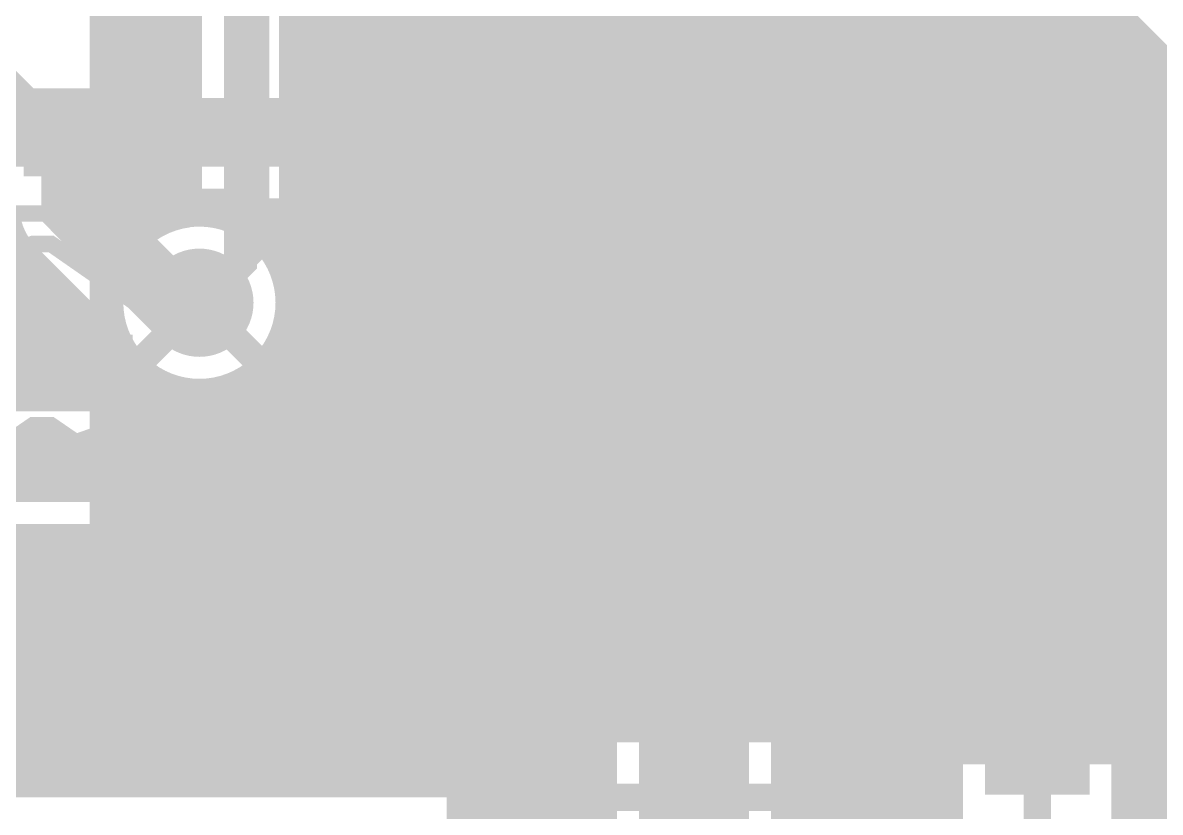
# Model space of a CAD drawing. Extents: x -5 to 90, y -49 to 54.
# Drawn here: x 0.14 to 10.66, y 3.8 to 11.1 of the extents above; entities that cross this region are included whole.
import ezdxf

# ---------------------------------------------------------------- set-up
doc = ezdxf.new("R2010")
doc.units = 0
doc.header["$MEASUREMENT"] = 0
doc.layers.get('0').update_dxf_attribs({"linetype": 'CONTINUOUS'})
for name, color, linetype in [('22-310-0_BOT', 7, 'CONTINUOUS'), ('22-310-0_DRD', 7, 'CONTINUOUS'), ('22-310-0_DRL', 2, 'CONTINUOUS'), ('22-310-0_SMT', 3, 'CONTINUOUS'), ('22-310-0_SPT', 5, 'CONTINUOUS'), ('22-310-0_SST', 14, 'CONTINUOUS'), ('22-310-0_TOP', 9, 'CONTINUOUS'), ('THRUHOLE_TAP', 13, 'CONTINUOUS')]:
    doc.layers.add(name, color=color, linetype=linetype)

# ---------------------------------------------------------------- blocks, each defined once
blk = doc.blocks.new('ROUND_39')
at = {"const_width": 0.50038}
blk.add_lwpolyline([(-0.25019, 0, 1), (0.25019, 0, 1)], format="xyb", close=True, dxfattribs=at)
blk = doc.blocks.new('ROUND_50')
at = {"const_width": 0.10033}
blk.add_lwpolyline([(-0.050164, 0, 1), (0.050164, 0, 1)], format="xyb", close=True, dxfattribs=at)
blk = doc.blocks.new('ROUND_2')
at = {"const_width": 0.50038}
blk.add_lwpolyline([(-0.25019, 0, 1), (0.25019, 0, 1)], format="xyb", close=True, dxfattribs=at)
blk = doc.blocks.new('RECTANGLE_3')
blk.add_solid([(0.63627, 0.51308), (0.63627, -0.51308), (-0.63627, 0.51308), (-0.63627, -0.51308)])
blk = doc.blocks.new('RECTANGLE_4')
blk.add_solid([(0.4826, 0.4064), (0.4826, -0.4064), (-0.4826, 0.4064), (-0.4826, -0.4064)])
blk = doc.blocks.new('RECTANGLE_21')
blk.add_solid([(0.508, 0.635), (0.508, -0.635), (-0.508, 0.635), (-0.508, -0.635)])
blk = doc.blocks.new('ROUND_46')
at = {"const_width": 0.10033}
blk.add_lwpolyline([(-0.050164, 0, 1), (0.050164, 0, 1)], format="xyb", close=True, dxfattribs=at)

msp = doc.modelspace()

# ---------------------------------------------------------------- linework, layer by layer
at = {"layer": '22-310-0_BOT'}
for points, const_width in [([(7.4422, 40.77462), (7.4422, 4.572)], 0.254), ([(7.6708, 40.60698), (7.6708, 4.572)], 0.254), ([(7.8994, 32.96412), (7.8994, 4.572)], 0.254), ([(8.128, 28.91282), (8.128, 4.572)], 0.254), ([(8.3566, 28.67914), (8.3566, 4.572)], 0.254), ([(8.5852, 28.45054), (8.5852, 4.572)], 0.254), ([(8.8138, 28.22194), (8.8138, 4.572)], 0.254), ([(9.0424, 27.99334), (9.0424, 4.572)], 0.254), ([(9.271, 27.76474), (9.271, 4.572)], 0.254), ([(1.397, 22.225), (2.159, 21.463), (2.159, 8.89), (1.778, 8.509)], 0.3048), ([(0.889, 21.56968), (0.889, 5.588)], 0.254), ([(10.287, 21.3614), (10.287, 15.748), (10.287, 12.065), (11.811, 10.541), (12.28598, 10.06348), (18.76044, 10.06348)], 0.635), ([(1.0414, 21.4757), (1.0414, 8.89)], 0.254), ([(1.27, 21.40458), (1.27, 9.16432)], 0.254), ([(1.4986, 21.40204), (1.4986, 9.28878)], 0.254), ([(1.6764, 21.26234), (1.6764, 9.33196)], 0.254), ([(9.4996, 21.09978), (9.4996, 4.572)], 0.254), ([(7.2136, 20.95246), (7.2136, 4.572)], 0.254), ([(6.985, 20.68068), (6.985, 4.572)], 0.254), ([(6.2992, 20.51558), (6.2992, 4.572)], 0.254), ([(6.5278, 20.50796), (6.5278, 4.572)], 0.254), ([(6.7564, 20.55368), (6.7564, 4.572)], 0.254), ([(2.6416, 20.4724), (2.6416, 8.89)], 0.254), ([(2.8702, 20.4724), (2.8702, 4.572)], 0.254), ([(3.0988, 20.4724), (3.0988, 4.572)], 0.254), ([(3.3274, 20.4724), (3.3274, 4.572)], 0.254), ([(3.556, 20.4724), (3.556, 4.572)], 0.254), ([(3.7846, 20.4724), (3.7846, 4.572)], 0.254), ([(4.0132, 20.4724), (4.0132, 4.572)], 0.254), ([(4.2418, 20.4724), (4.2418, 4.572)], 0.254), ([(4.4704, 20.4724), (4.4704, 4.572)], 0.254), ([(4.699, 20.4724), (4.699, 4.572)], 0.254), ([(4.9276, 20.4724), (4.9276, 4.572)], 0.254), ([(5.1562, 20.4724), (5.1562, 4.572)], 0.254), ([(5.3848, 20.4724), (5.3848, 4.572)], 0.254), ([(5.6134, 20.4724), (5.6134, 4.572)], 0.254), ([(5.842, 20.4724), (5.842, 4.572)], 0.254), ([(6.0706, 20.4724), (6.0706, 4.572)], 0.254), ([(18.76044, 10.06348), (12.28598, 10.06348), (11.811, 10.541), (10.287, 12.065), (10.287, 15.748)], 0.635), ([(9.7282, 11.73734), (9.7282, 4.572)], 0.254), ([(9.83488, 11.60018), (10.9855, 10.44956)], 0.254), ([(9.83488, 11.60018), (10.9855, 10.44956)], 0.254), ([(9.9568, 11.47826), (9.9568, 4.572)], 0.254), ([(10.1854, 11.24966), (10.1854, 4.572)], 0.254), ([(1.6764, 11.2014), (0.889, 11.2014)], 0.254), ([(10.23366, 11.2014), (2.6416, 11.2014)], 0.254), ([(1.6764, 10.9728), (0.889, 10.9728)], 0.254), ([(10.46226, 10.9728), (2.6416, 10.9728)], 0.254), ([(10.414, 11.02106), (10.414, 4.572)], 0.254), ([(1.6764, 10.7442), (0.889, 10.7442)], 0.254), ([(10.69086, 10.7442), (2.6416, 10.7442)], 0.254), ([(10.6426, 10.79246), (10.6426, 4.572)], 0.254), ([(1.6764, 10.5156), (0.889, 10.5156)], 0.254), ([(10.91946, 10.5156), (2.6416, 10.5156)], 0.254), ([(1.6764, 10.287), (0.889, 10.287)], 0.254), ([(11.02106, 10.287), (2.6416, 10.287)], 0.254), ([(1.6764, 10.0584), (0.889, 10.0584)], 0.254), ([(11.13536, 10.0584), (2.6416, 10.0584)], 0.254), ([(1.6764, 9.8298), (0.889, 9.8298)], 0.254), ([(11.38428, 9.8298), (2.6416, 9.8298)], 0.254), ([(1.6764, 9.6012), (0.889, 9.6012)], 0.254), ([(11.83386, 9.6012), (2.6416, 9.6012)], 0.254), ([(1.6764, 9.3726), (0.889, 9.3726)], 0.254), ([(17.86636, 9.3726), (2.6416, 9.3726)], 0.254), ([(1.2446, 9.144), (0.889, 9.144)], 0.254), ([(18.10258, 9.144), (2.6416, 9.144)], 0.254), ([(1.0541, 8.9154), (0.889, 8.9154)], 0.254), ([(28.70454, 8.9154), (2.6416, 8.9154)], 0.254), ([(2.6416, 8.89), (2.6416, 4.572)], 0.254), ([(0.96774, 8.6868), (0.889, 8.6868)], 0.254), ([(28.71724, 8.6868), (2.59588, 8.6868)], 0.254), ([(0.94996, 8.4582), (0.889, 8.4582)], 0.254), ([(18.1229, 8.4582), (2.60604, 8.4582)], 0.254), ([(0.99568, 8.2296), (0.889, 8.2296)], 0.254), ([(17.87652, 8.2296), (2.55778, 8.2296)], 0.254), ([(1.0414, 8.12546), (1.0414, 5.4356)], 0.254), ([(1.12268, 8.001), (0.889, 8.001)], 0.254), ([(2.413, 7.9756), (2.413, 4.572)], 0.254), ([(17.73428, 8.001), (2.43332, 8.001)], 0.254), ([(1.39446, 7.7724), (0.889, 7.7724)], 0.254), ([(1.27, 7.85368), (1.27, 5.207)], 0.254), ([(17.65554, 7.7724), (2.159, 7.7724)], 0.254), ([(2.1844, 7.7851), (2.1844, 4.572)], 0.254), ([(1.4986, 7.72668), (1.4986, 4.9784)], 0.254), ([(1.7272, 7.68096), (1.7272, 4.7498)], 0.254), ([(1.9558, 7.69874), (1.9558, 4.572)], 0.254), ([(17.63014, 7.5438), (0.889, 7.5438)], 0.254), ([(17.64792, 7.3152), (0.889, 7.3152)], 0.254), ([(17.7165, 7.0866), (0.889, 7.0866)], 0.254), ([(17.84604, 6.858), (0.889, 6.858)], 0.254), ([(18.06956, 6.6294), (0.889, 6.6294)], 0.254), ([(18.63598, 6.4008), (0.889, 6.4008)], 0.254), ([(21.38426, 6.1722), (0.889, 6.1722)], 0.254), ([(21.38426, 5.9436), (0.889, 5.9436)], 0.254), ([(21.38426, 5.715), (0.889, 5.715)], 0.254), ([(0.889, 5.588), (1.905, 4.572)], 0.254), ([(21.38426, 5.4864), (0.9906, 5.4864)], 0.254), ([(21.38426, 5.2578), (1.2192, 5.2578)], 0.254), ([(21.38426, 5.0292), (1.4478, 5.0292)], 0.254), ([(21.38426, 4.8006), (1.6764, 4.8006)], 0.254), ([(21.38426, 4.572), (1.905, 4.572)], 0.254)]:
    msp.add_lwpolyline(points, dxfattribs=dict(at, const_width=const_width))
at = {"layer": '22-310-0_BOT', "const_width": 0.254}
for points in [[(1.6764, 9.33196, 0.3786772), (0.94996, 8.509)], [(2.5908, 8.6741, 0.1164338), (2.64177, 8.89)], [(2.60858, 8.509, 0.0501412), (2.59196, 8.67433)], [(0.94742, 8.509, 0.4142136), (1.778, 7.67842)], [(1.778, 7.67842, 0.4142136), (2.60858, 8.509)]]:
    msp.add_lwpolyline(points, format="xyb", dxfattribs=at)
at = {"layer": '22-310-0_DRD', "const_width": 0.254}
for points in [[(2.413, 9.144), (1.143, 7.874)], [(2.413, 7.874), (1.143, 9.144)]]:
    msp.add_lwpolyline(points, dxfattribs=at)
at = {"layer": '22-310-0_SST', "const_width": 0.1524}
for points in [[(4.826, 12.573), (4.826, 9.017), (6.604, 9.017), (6.604, 12.573), (4.826, 12.573)], [(-0.1905, 12.2555), (-0.1905, 9.3345), (1.4478, 9.3345), (1.4478, 12.2555), (-0.1905, 12.2555)], [(2.3495, 12.2555), (2.3495, 9.3345), (3.9878, 9.3345), (3.9878, 12.2555), (2.3495, 12.2555)], [(10.9855, 9.3345), (10.9855, 12.2555), (9.3472, 12.2555), (9.3472, 9.3345), (10.9855, 9.3345)], [(7.9883, 11.00582), (7.9883, 10.76706)], [(7.9883, 10.88644), (6.9723, 10.88644), (7.14248, 10.76706)], [(7.82066, 10.28446), (7.9883, 10.22604), (7.9883, 9.87044), (7.82066, 9.81202), (7.14248, 9.81202), (6.9723, 9.87044), (6.9723, 10.22604), (7.14248, 10.28446)], [(10.21842, 8.60806), (10.38606, 8.7249), (10.38606, 8.96366), (10.21842, 9.0805), (10.04824, 9.0805), (9.71042, 8.84428), (9.37006, 9.0805), (9.37006, 8.60806)], [(1.08458, 9.05256), (1.08458, 8.58012), (0.4064, 9.05256), (0.23876, 9.05256), (0.06858, 8.99414), (0.06858, 8.63854), (0.23876, 8.58012)], [(3.62458, 9.06272), (3.62458, 8.82396)], [(3.62458, 8.94334), (2.60858, 8.94334), (2.77876, 8.82396)], [(3.62458, 8.34136), (3.62458, 7.86892), (2.9464, 8.34136), (2.77876, 8.34136), (2.60858, 8.28294), (2.60858, 7.92734), (2.77876, 7.86892)], [(10.38606, 8.2423), (10.38606, 7.76986), (9.71042, 8.2423), (9.54024, 8.2423), (9.37006, 8.18388), (9.37006, 7.82828), (9.54024, 7.76986)], [(1.08458, 8.21436), (1.08458, 7.74192), (0.4064, 8.21436), (0.23876, 8.21436), (0.06858, 8.15594), (0.06858, 7.80034), (0.23876, 7.74192)], [(3.11658, 7.03072), (3.11658, 7.38632), (2.9464, 7.50316), (2.77876, 7.50316), (2.60858, 7.38632), (2.60858, 7.03072), (3.62458, 7.03072)], [(3.11658, 7.32536), (3.62458, 7.50316)], [(9.87806, 6.93166), (9.87806, 7.28726), (9.71042, 7.4041), (9.54024, 7.4041), (9.37006, 7.28726), (9.37006, 6.93166), (10.38606, 6.93166)], [(9.87806, 7.2263), (10.38606, 7.4041)], [(0.57658, 6.90372), (0.57658, 7.25932), (0.4064, 7.37616), (0.23876, 7.37616), (0.06858, 7.25932), (0.06858, 6.90372), (1.08458, 6.90372)], [(0.57658, 7.19836), (1.08458, 7.37616)], [(8.382, 7.366), (4.318, 7.366), (4.318, 2.794), (6.096, 2.794), (6.35, 3.048), (6.604, 2.794), (8.382, 2.794), (8.382, 7.366)], [(14.732, 7.366), (10.668, 7.366), (10.668, 2.794), (12.446, 2.794), (12.7, 3.048), (12.954, 2.794), (14.732, 2.794), (14.732, 7.366)], [(10.3505, 3.6195), (10.3505, 6.5405), (8.7122, 6.5405), (8.7122, 3.6195), (10.3505, 3.6195)], [(3.20294, 4.13512), (3.20294, 4.49072), (3.37312, 4.54914), (3.54076, 4.54914), (3.71094, 4.49072), (3.71094, 4.13512), (3.54076, 4.0767), (3.37312, 4.0767), (2.69494, 4.31292)]]:
    msp.add_lwpolyline(points, dxfattribs=at)
at = {"layer": '22-310-0_SST', "const_width": 0.254}
for points in [[(3.175, 6.477, 0.4142136), (2.413, 5.715)], [(3.937, 5.715, 0.4142136), (3.175, 6.477)], [(2.413, 5.715, 0.4142136), (3.175, 4.953)], [(3.175, 4.953, 0.4142136), (3.937, 5.715)]]:
    msp.add_lwpolyline(points, format="xyb", dxfattribs=at)
at = {"layer": '22-310-0_TOP'}
for points, const_width in [([(10.16, 11.5062), (9.2202, 11.5062), (8.509, 10.795), (8.509, 9.017), (7.62, 8.128), (3.937, 8.128), (2.794, 6.985), (-1.778, 6.985), (-3.683, 8.89), (-3.683, 20.066), (-2.794, 20.955), (-1.651, 20.955)], 0.635), ([(6.7564, 17.8435), (6.7564, 8.7757)], 0.254), ([(6.985, 17.8435), (6.985, 8.7757)], 0.254), ([(7.2136, 17.8435), (7.2136, 8.7757)], 0.254), ([(7.4422, 14.43736), (7.4422, 8.8646)], 0.254), ([(7.6708, 14.01572), (7.6708, 9.0932)], 0.254), ([(7.8994, 13.8557), (7.8994, 11.01344)], 0.254), ([(6.68274, 12.65428), (6.68274, 10.96772)], 0.254), ([(17.145, 12.1158), (17.145, 10.795), (16.891, 10.541), (14.732, 10.541), (14.478, 10.287), (14.478, 9.271), (13.462, 8.255), (11.049, 8.255), (10.033, 7.239), (10.033, 6.2992), (9.525, 5.7912)], 0.3048), ([(0.635, 10.0838), (0.2032, 10.0838), (-1.2192, 11.5062), (-1.905, 11.5062)], 0.635), ([(3.175, 11.5062), (3.9878, 11.5062), (5.715, 9.779)], 0.635), ([(7.9248, 11.0744), (6.68274, 11.0744)], 0.254), ([(6.68274, 10.96772), (5.44068, 10.96772)], 0.254), ([(5.44068, 10.96772), (5.78612, 10.62228)], 0.254), ([(5.6134, 10.96772), (5.6134, 10.795)], 0.254), ([(5.842, 10.96772), (5.842, 10.62228)], 0.254), ([(6.0706, 10.96772), (6.0706, 10.62228)], 0.254), ([(6.2992, 10.96772), (6.2992, 10.62228)], 0.254), ([(6.5278, 10.96772), (6.5278, 10.62228)], 0.254), ([(7.86384, 10.8458), (5.5626, 10.8458)], 0.254), ([(7.8613, 10.795), (7.8613, 9.2837)], 0.254), ([(9.3472, 10.71626), (9.1567, 10.52576)], 0.254), ([(9.3472, 10.71626), (9.3472, 9.3472)], 0.254), ([(6.68274, 10.62228), (5.78612, 10.62228)], 0.254), ([(7.8613, 10.6172), (5.7912, 10.6172)], 0.254), ([(6.68274, 10.62228), (6.68274, 8.93572)], 0.254), ([(9.3472, 10.6172), (9.2456, 10.6172)], 0.254), ([(9.271, 10.64006), (9.271, 6.5278)], 0.254), ([(3.9878, 10.58926), (4.74726, 9.8298)], 0.254), ([(3.9878, 10.58926), (3.9878, 9.3472)], 0.254), ([(4.0132, 10.56386), (4.0132, 8.7757)], 0.254), ([(9.1567, 10.52576), (9.1567, 9.017)], 0.254), ([(4.18846, 10.3886), (3.9878, 10.3886)], 0.254), ([(4.2418, 10.33526), (4.2418, 8.7757)], 0.254), ([(7.8613, 10.3886), (6.68274, 10.3886)], 0.254), ([(9.3472, 10.3886), (9.1567, 10.3886)], 0.254), ([(1.778, 8.509), (1.524, 8.509), (0.635, 9.398), (0.635, 10.0838)], 0.635), ([(3.175, 10.0838), (0.635, 10.0838)], 0.635), ([(4.41706, 10.16), (3.9878, 10.16)], 0.254), ([(4.4704, 10.10666), (4.4704, 8.7757)], 0.254), ([(7.8613, 10.16), (6.68274, 10.16)], 0.254), ([(9.3472, 10.16), (9.1567, 10.16)], 0.254), ([(9.3472, 10.0838), (10.16, 10.0838)], 0.254), ([(10.16, 9.3472), (10.16, 10.0838)], 0.254), ([(10.9728, 10.0838), (10.16, 10.0838)], 0.254), ([(4.64566, 9.9314), (3.9878, 9.9314)], 0.254), ([(4.699, 9.87806), (4.699, 8.7757)], 0.254), ([(7.8613, 9.9314), (6.68274, 9.9314)], 0.254), ([(9.3472, 9.9314), (9.1567, 9.9314)], 0.254), ([(4.74726, 9.8298), (4.74726, 8.93572)], 0.254), ([(4.74726, 9.7028), (3.9878, 9.7028)], 0.254), ([(7.8613, 9.7028), (6.68274, 9.7028)], 0.254), ([(9.3472, 9.7028), (9.1567, 9.7028)], 0.254), ([(4.74726, 9.4742), (3.9878, 9.4742)], 0.254), ([(7.8613, 9.4742), (6.68274, 9.4742)], 0.254), ([(9.3472, 9.4742), (9.1567, 9.4742)], 0.254), ([(2.3622, 9.4361), (1.5113, 9.4361)], 0.254), ([(1.5113, 9.4361), (1.62306, 9.32434)], 0.254), ([(1.7272, 9.4361), (1.7272, 9.33704)], 0.254), ([(1.9558, 9.4361), (1.9558, 9.31926)], 0.254), ([(2.1844, 9.4361), (2.1844, 9.2329)], 0.254), ([(2.3622, 9.4361), (2.3622, 9.3472)], 0.254), ([(3.9878, 9.3472), (2.3622, 9.3472)], 0.254), ([(2.413, 9.3472), (2.413, 9.0424)], 0.254), ([(2.6416, 9.3472), (2.6416, 7.747)], 0.254), ([(2.8702, 9.3472), (2.8702, 7.9756)], 0.254), ([(3.0988, 9.3472), (3.0988, 8.2042)], 0.254), ([(3.3274, 9.3472), (3.3274, 8.4328)], 0.254), ([(3.556, 9.3472), (3.556, 8.65124)], 0.254), ([(3.7846, 9.3472), (3.7846, 8.75792)], 0.254), ([(10.9728, 9.3472), (9.3472, 9.3472)], 0.254), ([(9.4996, 9.3472), (9.4996, 6.5278)], 0.254), ([(9.7282, 9.3472), (9.7282, 7.61746)], 0.254), ([(9.9568, 9.3472), (9.9568, 7.84606)], 0.254), ([(10.1854, 9.3472), (10.1854, 8.07466)], 0.254), ([(10.414, 9.3472), (10.414, 8.30326)], 0.254), ([(10.6426, 9.3472), (10.6426, 8.53186)], 0.254), ([(4.74726, 9.2456), (2.159, 9.2456)], 0.254), ([(7.82066, 9.2456), (6.68274, 9.2456)], 0.254), ([(7.8613, 9.2837), (7.35076, 8.7757)], 0.254), ([(13.76934, 9.2456), (9.1567, 9.2456)], 0.254), ([(0.11176, 9.017), (-2.89306, 9.017)], 0.254), ([(0.127, 8.99668), (0.127, 7.6327)], 0.254), ([(0.18288, 8.93318), (1.05918, 8.05688)], 0.254), ([(4.74726, 9.017), (2.43332, 9.017)], 0.254), ([(6.68274, 8.93572), (4.74726, 8.93572)], 0.254), ([(4.9276, 8.93572), (4.9276, 8.7757)], 0.254), ([(5.1562, 8.93572), (5.1562, 8.7757)], 0.254), ([(5.3848, 8.93572), (5.3848, 8.7757)], 0.254), ([(5.6134, 8.93572), (5.6134, 8.7757)], 0.254), ([(5.842, 8.93572), (5.842, 8.7757)], 0.254), ([(6.0706, 8.93572), (6.0706, 8.7757)], 0.254), ([(6.2992, 8.93572), (6.2992, 8.7757)], 0.254), ([(6.5278, 8.93572), (6.5278, 8.7757)], 0.254), ([(7.59206, 9.017), (6.68274, 9.017)], 0.254), ([(13.54074, 9.017), (9.1567, 9.017)], 0.254), ([(0.32766, 8.7884), (-2.66446, 8.7884)], 0.254), ([(0.3556, 8.76046), (0.3556, 7.6327)], 0.254), ([(7.36346, 8.7884), (2.55778, 8.7884)], 0.254), ([(7.35076, 8.7757), (3.937, 8.7757)], 0.254), ([(13.31214, 8.7884), (9.11352, 8.7884)], 0.254), ([(9.0424, 8.6487), (9.0424, 6.6802)], 0.254), ([(0.55626, 8.5598), (-2.43586, 8.5598)], 0.254), ([(0.5842, 8.53186), (0.5842, 7.6327)], 0.254), ([(3.47218, 8.57758), (2.52476, 7.6327)], 0.254), ([(3.45186, 8.5598), (2.60604, 8.5598)], 0.254), ([(8.95858, 8.55218), (8.08482, 7.67588)], 0.254), ([(10.67054, 8.5598), (8.9662, 8.5598)], 0.254), ([(10.70864, 8.59536), (9.69772, 7.58444)], 0.254), ([(8.8138, 8.40486), (8.8138, 6.7056)], 0.254), ([(0.78486, 8.3312), (-2.20726, 8.3312)], 0.254), ([(0.8128, 8.30326), (0.8128, 7.6327)], 0.254), ([(3.22326, 8.3312), (2.58826, 8.3312)], 0.254), ([(10.44194, 8.3312), (8.7376, 8.3312)], 0.254), ([(1.01346, 8.1026), (-1.97866, 8.1026)], 0.254), ([(2.99466, 8.1026), (2.5019, 8.1026)], 0.254), ([(10.21334, 8.1026), (8.509, 8.1026)], 0.254), ([(8.5852, 8.17626), (8.5852, 6.7056)], 0.254), ([(1.0414, 8.07466), (1.0414, 7.6327)], 0.254), ([(2.413, 7.9756), (2.413, 7.6327)], 0.254), ([(1.2446, 7.874), (-1.75006, 7.874)], 0.254), ([(2.76606, 7.874), (2.3114, 7.874)], 0.254), ([(9.98474, 7.874), (8.2804, 7.874)], 0.254), ([(8.3566, 7.94766), (8.3566, 6.7056)], 0.254), ([(1.27, 7.85368), (1.27, 7.6327)], 0.254), ([(2.1844, 7.7851), (2.1844, 7.6327)], 0.254), ([(11.24966, 7.7724), (10.5156, 7.03834)], 0.254), ([(1.4986, 7.72668), (1.4986, 7.6327)], 0.254), ([(1.7272, 7.68096), (1.7272, 7.6327)], 0.254), ([(1.9558, 7.69874), (1.9558, 7.6327)], 0.254), ([(8.128, 7.71906), (8.128, 7.1882)], 0.254), ([(2.53746, 7.6454), (-1.52146, 7.6454)], 0.254), ([(2.52476, 7.6327), (-1.50876, 7.6327)], 0.254), ([(9.75614, 7.6454), (8.0518, 7.6454)], 0.254), ([(4.2037, 7.4803), (3.2639, 6.5405)], 0.254), ([(7.62, 7.4803), (4.2037, 7.4803)], 0.254), ([(4.2418, 7.4803), (4.2418, -1.30048)], 0.254), ([(4.4704, 7.4803), (4.4704, -1.30048)], 0.254), ([(4.699, 7.4803), (4.699, 7.1882)], 0.254), ([(4.9276, 7.4803), (4.9276, 7.1882)], 0.254), ([(5.1562, 7.4803), (5.1562, 7.1882)], 0.254), ([(5.3848, 7.4803), (5.3848, 7.1882)], 0.254), ([(5.6134, 7.4803), (5.6134, 7.1882)], 0.254), ([(5.842, 7.4803), (5.842, 7.1882)], 0.254), ([(6.0706, 7.4803), (6.0706, 7.1882)], 0.254), ([(6.2992, 7.4803), (6.2992, 4.9022)], 0.254), ([(6.5278, 7.4803), (6.5278, 4.9022)], 0.254), ([(6.7564, 7.4803), (6.7564, 7.1882)], 0.254), ([(6.985, 7.4803), (6.985, 7.1882)], 0.254), ([(7.2136, 7.4803), (7.2136, 7.1882)], 0.254), ([(7.4422, 7.4803), (7.4422, 7.1882)], 0.254), ([(7.6708, 7.48284), (7.6708, 7.1882)], 0.254), ([(7.8994, 7.5438), (7.8994, 7.1882)], 0.254), ([(9.58342, 7.4168), (4.1402, 7.4168)], 0.254), ([(4.0132, 7.28726), (4.0132, 4.064)], 0.254), ([(9.5504, 7.239), (9.5504, 6.5278)], 0.254), ([(9.5504, 7.1882), (3.9116, 7.1882)], 0.254), ([(6.1722, 7.1882), (4.4958, 7.1882), (4.4958, 5.2578)], 0.254), ([(5.334, 7.1882), (5.334, 6.223)], 0.254), ([(6.1722, 7.1882), (6.1722, 5.2578)], 0.254), ([(8.2042, 7.1882), (6.5278, 7.1882), (6.5278, 5.2578)], 0.254), ([(8.2042, 7.1882), (8.2042, 6.7056)], 0.254), ([(10.6426, 7.16534), (10.6426, -3.556)], 0.254), ([(14.43482, 7.1882), (10.66546, 7.1882)], 0.254), ([(3.7846, 7.05866), (3.7846, 6.27634)], 0.254), ([(10.5156, 7.03834), (10.5156, 6.2992)], 0.254), ([(4.4958, 6.9596), (3.683, 6.9596)], 0.254), ([(6.5278, 6.9596), (6.1722, 6.9596)], 0.254), ([(9.5504, 6.9596), (8.2042, 6.9596)], 0.254), ([(10.8458, 6.9596), (10.5156, 6.9596)], 0.254), ([(3.556, 6.83006), (3.556, 6.4516)], 0.254), ([(4.4958, 6.731), (3.4544, 6.731)], 0.254), ([(6.5278, 6.731), (6.1722, 6.731)], 0.254), ([(9.5504, 6.731), (8.2042, 6.731)], 0.254), ([(10.8458, 6.731), (10.5156, 6.731)], 0.254), ([(8.89, 6.7056), (8.2042, 6.7056)], 0.254), ([(3.3274, 6.60146), (3.3274, 6.53034)], 0.254), ([(4.4958, 6.5024), (3.43662, 6.5024)], 0.254), ([(6.5278, 6.5024), (6.1722, 6.5024)], 0.254), ([(9.23036, 6.56336), (9.26846, 6.5278)], 0.254), ([(9.5504, 6.5278), (9.26846, 6.5278)], 0.254), ([(10.8458, 6.5024), (10.5156, 6.5024)], 0.254), ([(2.62636, 6.3373), (-1.778, 6.3373)], 0.254), ([(0.127, 6.3373), (0.127, 4.064)], 0.254), ([(0.3556, 6.3373), (0.3556, 4.064)], 0.254), ([(0.5842, 6.3373), (0.5842, 4.064)], 0.254), ([(0.8128, 6.3373), (0.8128, 4.064)], 0.254), ([(1.0414, 6.3373), (1.0414, 4.064)], 0.254), ([(1.27, 6.3373), (1.27, 4.064)], 0.254), ([(1.4986, 6.3373), (1.4986, 4.064)], 0.254), ([(1.7272, 6.3373), (1.7272, 4.064)], 0.254), ([(1.9558, 6.3373), (1.9558, 4.064)], 0.254), ([(2.1844, 6.3373), (2.1844, 4.064)], 0.254), ([(2.413, 6.3373), (2.413, 6.04266)], 0.254), ([(3.76174, 6.30174), (3.175, 5.715)], 0.254), ([(2.56032, 6.2738), (-4.445, 6.2738)], 0.254), ([(4.4958, 6.2738), (3.78714, 6.2738)], 0.254), ([(4.4958, 6.223), (5.334, 6.223)], 0.254), ([(5.334, 5.2578), (5.334, 6.223)], 0.254), ([(6.1722, 6.223), (5.334, 6.223)], 0.254), ([(6.5278, 6.2738), (6.1722, 6.2738)], 0.254), ([(9.525, 5.7912), (9.3218, 5.7912), (8.89, 6.223), (7.366, 6.223)], 0.3048), ([(10.8458, 6.2738), (10.5156, 6.2738)], 0.254), ([(2.413, 6.0452), (-4.445, 6.0452)], 0.254), ([(4.4958, 6.0452), (3.937, 6.0452)], 0.254), ([(6.5278, 6.0452), (6.1722, 6.0452)], 0.254), ([(10.414, 6.00202), (10.414, -3.556)], 0.254), ([(10.8458, 6.0452), (10.44194, 6.0452)], 0.254), ([(10.37336, 5.95884), (10.3378, 5.92074)], 0.254), ([(10.3378, 5.92074), (10.3378, 5.1054)], 0.254), ([(2.35204, 5.8166), (-4.445, 5.8166)], 0.254), ([(4.4958, 5.8166), (3.99796, 5.8166)], 0.254), ([(6.5278, 5.8166), (6.1722, 5.8166)], 0.254), ([(10.8458, 5.8166), (10.3378, 5.8166)], 0.254), ([(2.58826, 5.12826), (3.175, 5.715)], 0.254), ([(3.76174, 5.12826), (3.175, 5.715)], 0.254), ([(8.2042, 5.7404), (8.2042, 5.2578)], 0.254), ([(8.68934, 5.7404), (8.2042, 5.7404)], 0.254), ([(8.3566, 5.7404), (8.3566, -1.30048)], 0.254), ([(8.5852, 5.7404), (8.5852, -3.556)], 0.254), ([(8.68934, 5.7404), (8.7122, 5.71754)], 0.254), ([(8.7122, 5.71754), (8.7122, 5.1054)], 0.254), ([(2.35458, 5.588), (-4.445, 5.588)], 0.254), ([(4.4958, 5.588), (3.99542, 5.588)], 0.254), ([(6.5278, 5.588), (6.1722, 5.588)], 0.254), ([(8.7122, 5.588), (8.2042, 5.588)], 0.254), ([(10.8458, 5.588), (10.3378, 5.588)], 0.254), ([(2.4257, 5.3594), (-4.445, 5.3594)], 0.254), ([(2.413, 5.38734), (2.413, 4.064)], 0.254), ([(4.4958, 5.3594), (3.9243, 5.3594)], 0.254), ([(6.5278, 5.3594), (6.1722, 5.3594)], 0.254), ([(8.7122, 5.3594), (8.2042, 5.3594)], 0.254), ([(10.8458, 5.3594), (10.3378, 5.3594)], 0.254), ([(6.1722, 5.2578), (4.4958, 5.2578)], 0.254), ([(4.699, 5.2578), (4.699, -1.30048)], 0.254), ([(4.9276, 5.2578), (4.9276, -1.30048)], 0.254), ([(5.1562, 5.2578), (5.1562, -1.30048)], 0.254), ([(5.3848, 5.2578), (5.3848, -1.30048)], 0.254), ([(5.6134, 5.2578), (5.6134, 4.9022)], 0.254), ([(5.842, 5.2578), (5.842, 4.9022)], 0.254), ([(6.0706, 5.2578), (6.0706, 4.9022)], 0.254), ([(8.2042, 5.2578), (6.5278, 5.2578)], 0.254), ([(6.7564, 5.2578), (6.7564, 4.9022)], 0.254), ([(6.985, 5.2578), (6.985, 4.9022)], 0.254), ([(7.2136, 5.2578), (7.2136, -1.30048)], 0.254), ([(7.4422, 5.2578), (7.4422, -1.30048)], 0.254), ([(7.6708, 5.2578), (7.6708, -1.30048)], 0.254), ([(7.8994, 5.2578), (7.8994, -1.30048)], 0.254), ([(8.128, 5.2578), (8.128, -1.30048)], 0.254), ([(3.7846, 5.15112), (3.7846, 4.064)], 0.254), ([(2.58572, 5.1308), (-4.445, 5.1308)], 0.254), ([(2.6416, 5.08), (2.6416, 4.064)], 0.254), ([(8.7122, 5.1308), (3.76428, 5.1308)], 0.254), ([(8.7122, 5.1054), (8.7122, 5.0546)], 0.254), ([(8.7122, 5.0546), (8.7122, 3.6322)], 0.254), ([(13.87094, 5.1308), (10.3378, 5.1308)], 0.254), ([(10.3378, 5.1054), (10.3378, 5.0546)], 0.254), ([(10.3378, 5.0546), (10.3378, 3.6322)], 0.254), ([(2.8702, 4.94284), (2.8702, 4.064)], 0.254), ([(3.556, 4.9784), (3.556, 4.064)], 0.254), ([(3.00736, 4.9022), (-4.445, 4.9022)], 0.254), ([(3.0988, 4.8895), (3.0988, 4.064)], 0.254), ([(3.3274, 4.89966), (3.3274, 4.064)], 0.254), ([(8.7122, 4.9022), (3.3401, 4.9022)], 0.254), ([(7.1882, 4.9022), (5.5118, 4.9022), (5.5118, 2.9718)], 0.254), ([(6.35, 4.9022), (6.35, 3.937)], 0.254), ([(7.1882, 4.9022), (7.1882, 2.9718)], 0.254), ([(14.09954, 4.9022), (10.3378, 4.9022)], 0.254), ([(5.5118, 4.6736), (-4.445, 4.6736)], 0.254), ([(8.7122, 4.6736), (7.1882, 4.6736)], 0.254), ([(11.8618, 4.6736), (10.3378, 4.6736)], 0.254), ([(5.5118, 4.445), (-4.445, 4.445)], 0.254), ([(8.7122, 4.445), (7.1882, 4.445)], 0.254), ([(11.8618, 4.445), (10.3378, 4.445)], 0.254), ([(8.7122, 4.3688), (9.525, 4.3688)], 0.254), ([(9.525, 3.6322), (9.525, 4.3688)], 0.254), ([(10.3378, 4.3688), (9.525, 4.3688)], 0.254), ([(5.5118, 4.2164), (-4.445, 4.2164)], 0.254), ([(8.7122, 4.2164), (7.1882, 4.2164)], 0.254), ([(11.8618, 4.2164), (10.3378, 4.2164)], 0.254), ([(4.191, 4.064), (-4.445, 4.064)], 0.254), ([(4.191, 4.064), (4.191, -3.556)], 0.254), ([(5.5118, 3.9878), (4.191, 3.9878)], 0.254), ([(8.7122, 3.9878), (7.1882, 3.9878)], 0.254), ([(11.8618, 3.9878), (10.3378, 3.9878)], 0.254), ([(5.5118, 3.937), (6.35, 3.937)], 0.254), ([(6.35, 2.9718), (6.35, 3.937)], 0.254), ([(7.1882, 3.937), (6.35, 3.937)], 0.254), ([(5.5118, 3.7592), (4.191, 3.7592)], 0.254), ([(8.7122, 3.7592), (7.1882, 3.7592)], 0.254), ([(11.8618, 3.7592), (10.3378, 3.7592)], 0.254)]:
    msp.add_lwpolyline(points, dxfattribs=dict(at, const_width=const_width))
at = {"layer": '22-310-0_TOP', "const_width": 0.254}
for points in [[(8.0518, 11.2522, 0.1989124), (7.86242, 10.795)], [(8.0518, 11.2522, 0.1989124), (7.86242, 10.795)], [(-0.01016, 9.3472, 0.1785675), (0.17739, 8.94039)], [(-0.01016, 9.3472, 0.1785675), (0.17739, 8.94039)], [(1.778, 9.33958, 0.0469828), (1.62294, 9.32498)], [(2.60858, 8.509, 0.4142136), (1.778, 9.33958)], [(8.9662, 8.5598, 0.1989124), (9.15558, 9.017)], [(3.937, 8.7757, 0.1989129), (3.47901, 8.58599)], [(11.049, 8.7376, 0.1989131), (10.70775, 8.59625)], [(1.778, 7.67842, 0.4142136), (2.60858, 8.509)], [(1.0668, 8.0518, 0.0284359), (1.12163, 8.00287)], [(1.0668, 8.0518, 0.0284359), (1.12163, 8.00287)], [(1.12014, 8.001, 0.2323608), (1.778, 7.67783)], [(7.62, 7.4803, 0.1989118), (8.07799, 7.67001)], [(7.62, 7.4803, 0.1989118), (8.07799, 7.67001)], [(9.69264, 7.57936, 0.1989124), (9.55166, 7.239)], [(9.69264, 7.57936, 0.1989124), (9.55166, 7.239)], [(9.23036, 6.56336, 0.1989124), (8.89, 6.70434)], [(9.23036, 6.56336, 0.1989124), (8.89, 6.70434)], [(4.00558, 5.715, 0.3831313), (3.2639, 6.5405)], [(2.62636, 6.3373, 0.2152923), (2.34538, 5.715)], [(10.37336, 5.95884, 0.1989124), (10.51434, 6.2992)], [(2.34442, 5.715, 0.4142136), (3.175, 4.88442)], [(3.175, 4.88442, 0.4142136), (4.00558, 5.715)]]:
    msp.add_lwpolyline(points, format="xyb", dxfattribs=at)

# ---------------------------------------------------------------- block references
at = {"layer": '22-310-0_BOT'}
msp.add_blockref('ROUND_39', (1.778, 8.509), dxfattribs=at)
at = {"layer": '22-310-0_DRL'}
msp.add_blockref('ROUND_50', (1.778, 8.509), dxfattribs=at)
at = {"layer": '22-310-0_SMT'}
for name, p in [('RECTANGLE_4', (0.635, 10.0838)), ('RECTANGLE_4', (3.175, 10.0838)), ('RECTANGLE_4', (10.16, 10.0838)), ('RECTANGLE_3', (5.715, 9.779)), ('RECTANGLE_21', (5.334, 6.223)), ('RECTANGLE_21', (7.366, 6.223)), ('ROUND_2', (3.175, 5.715)), ('RECTANGLE_4', (9.525, 5.7912)), ('RECTANGLE_4', (9.525, 4.3688)), ('RECTANGLE_21', (6.35, 3.937))]:
    msp.add_blockref(name, p, dxfattribs=at)
at = {"layer": '22-310-0_SPT'}
for name, p in [('RECTANGLE_4', (0.635, 10.0838)), ('RECTANGLE_4', (3.175, 10.0838)), ('RECTANGLE_4', (10.16, 10.0838)), ('RECTANGLE_3', (5.715, 9.779)), ('RECTANGLE_21', (5.334, 6.223)), ('RECTANGLE_21', (7.366, 6.223)), ('RECTANGLE_4', (9.525, 5.7912)), ('RECTANGLE_4', (9.525, 4.3688)), ('RECTANGLE_21', (6.35, 3.937))]:
    msp.add_blockref(name, p, dxfattribs=at)
at = {"layer": '22-310-0_TOP'}
for name, p in [('RECTANGLE_4', (0.635, 10.0838)), ('RECTANGLE_4', (3.175, 10.0838)), ('RECTANGLE_4', (10.16, 10.0838)), ('RECTANGLE_3', (5.715, 9.779)), ('ROUND_39', (1.778, 8.509)), ('RECTANGLE_21', (5.334, 6.223)), ('RECTANGLE_21', (7.366, 6.223)), ('ROUND_2', (3.175, 5.715)), ('RECTANGLE_4', (9.525, 5.7912)), ('RECTANGLE_4', (9.525, 4.3688)), ('RECTANGLE_21', (6.35, 3.937))]:
    msp.add_blockref(name, p, dxfattribs=at)
at = {"layer": 'THRUHOLE_TAP'}
msp.add_blockref('ROUND_46', (1.778, 8.509), dxfattribs=at)

doc.saveas('drawing.dxf')
